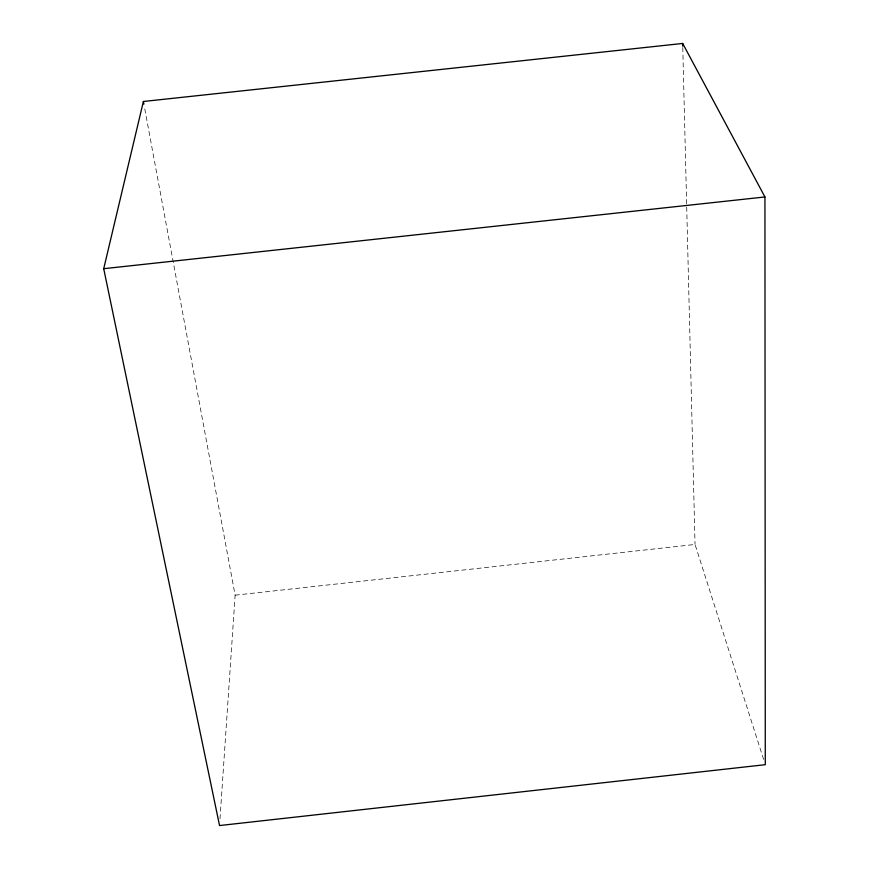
<?xml version="1.0" encoding="UTF-8"?>
<svg xmlns="http://www.w3.org/2000/svg" width="869" height="869" viewBox="0 0 869 869"><rect width="100%" height="100%" fill="white"/><g stroke="black" fill="none" stroke-linecap="round" stroke-linejoin="round"><path stroke-width="0.65" stroke-dasharray="4.34 3.26" d="M219.998 818.815L235.13 595.189L144.384 106.833M235.13 595.189L695.037 544.461L763.645 759.539M682.773 47.513L695.037 544.461"/><path stroke-width="1.3" d="M103.715 268.695L143.385 101.488L682.676 43.45L764.937 196.959L765.285 764.687L219.542 825.55L103.715 268.695L764.937 196.959M143.385 101.488L143.885 104.161M682.676 43.45L682.741 46.155"/></g></svg>
